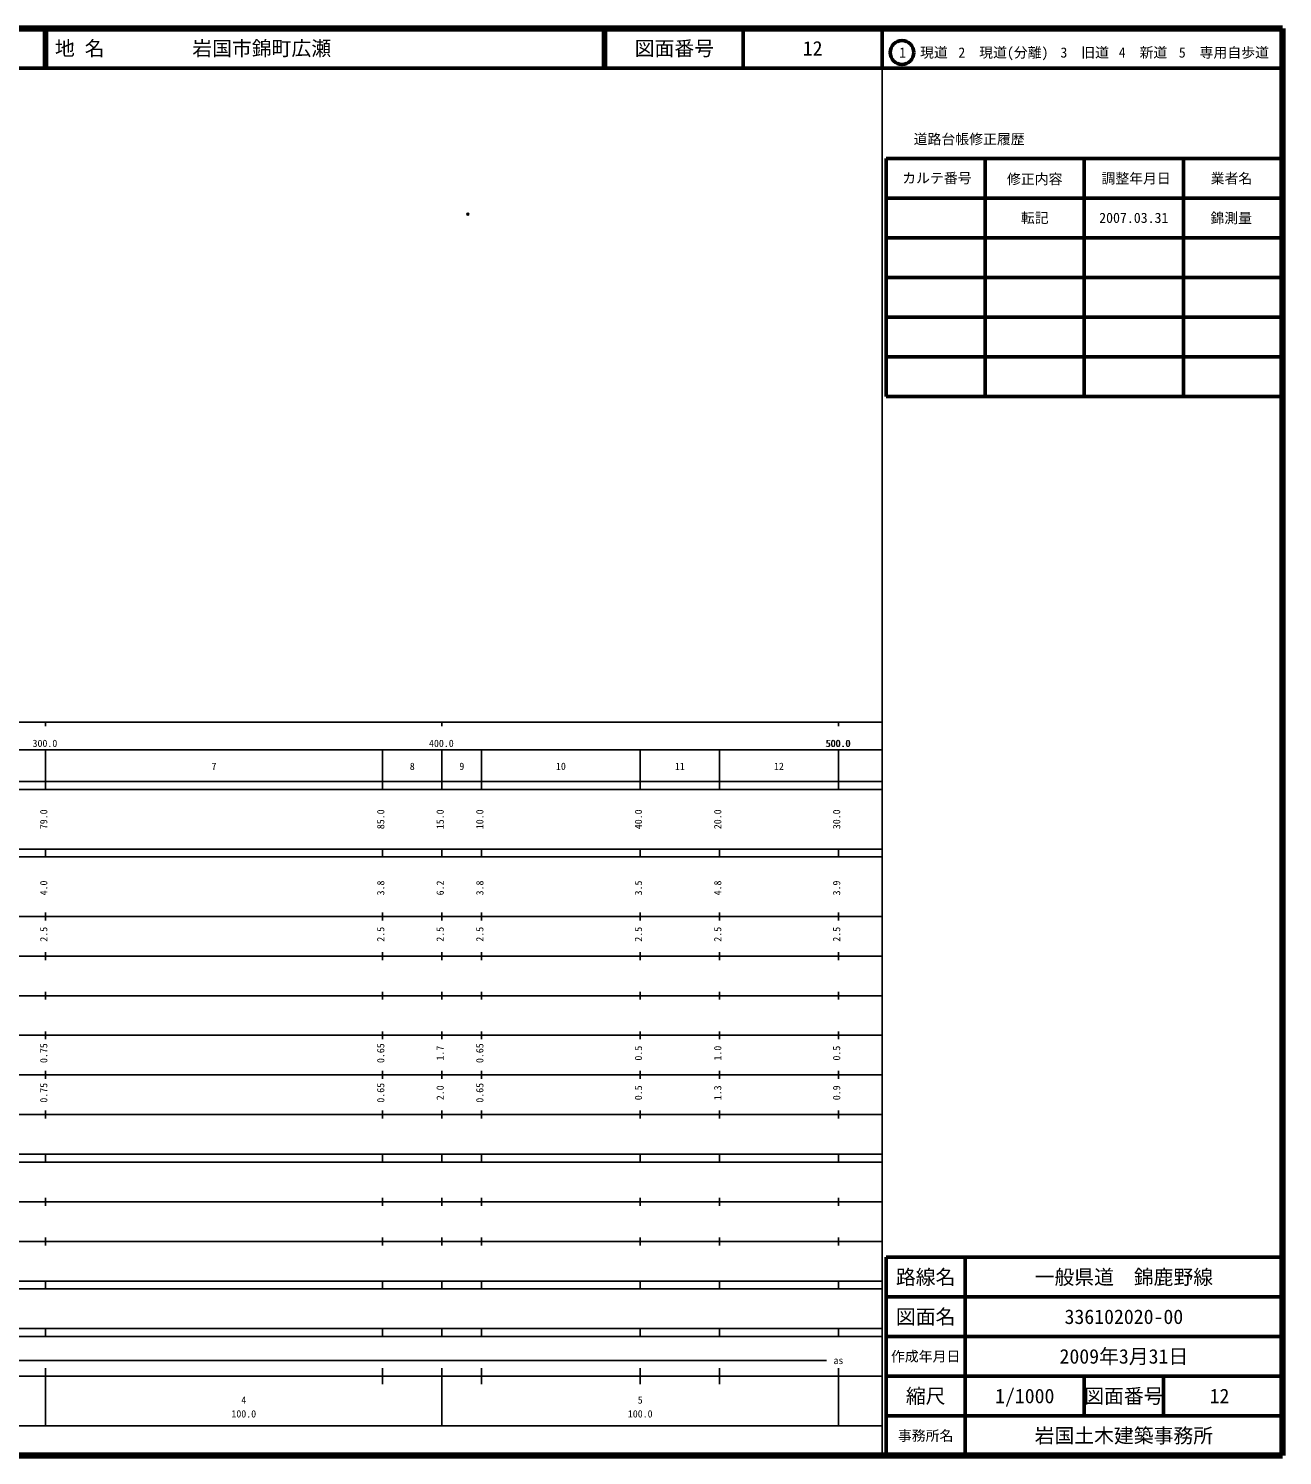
# Model space of a CAD drawing. Units: millimetres on the paper. Extents: x 40 to 680, y 20 to 380.
# Drawn here: x 363.7 to 680, y 20 to 380 of the extents above; entities that cross this region are included whole.
import ezdxf
from ezdxf.enums import TextEntityAlignment as Align

# ---------------------------------------------------------------- set-up
doc = ezdxf.new("R2010")
doc.units = ezdxf.units.MM
doc.header["$PDMODE"] = 32
doc.header["$PDSIZE"] = 0.5
doc.layers.add('M-OTRS', color=6, linetype='Continuous')
doc.layers.add('M-TTL-TXT', color=7, linetype='Continuous')
for name, color, linetype, lineweight in [('M-TTL', 2, 'Continuous', 140), ('M-TTL-BAND', 7, 'Continuous', 25), ('M-TTL-FRAM', 2, 'Continuous', 50), ('M-TTL-LINE', 7, 'Continuous', 50)]:
    doc.layers.add(name, color=color, linetype=linetype, lineweight=lineweight)
doc.styles.add('ＭＳ ゴシック', font='')
doc.styles.get('ＭＳ ゴシック').set_extended_font_data('MS Gothic')

msp = doc.modelspace()

# ---------------------------------------------------------------- linework, layer by layer
at = {"layer": 'M-OTRS'}
msp.add_point((474.526, 333.193), dxfattribs=at)
at = {"layer": 'M-TTL'}
for p, q in [((680, 380), (40, 380)), ((680, 20), (680, 380)), ((40, 20), (680, 20))]:
    msp.add_line(p, q, dxfattribs=at)
at = {"layer": 'M-TTL-BAND'}
for p, q in [((579, 20), (579, 370)), ((40, 205), (579, 205)), ((368, 205), (368, 204)), ((468, 205), (468, 204)), ((568, 205), (568, 204)), ((68, 198), (579, 198)), ((368, 188), (368, 198)), ((453, 188), (453, 198)), ((468, 188), (468, 198)), ((478, 188), (478, 198)), ((518, 188), (518, 198)), ((538, 188), (538, 198)), ((568, 188), (568, 198)), ((40, 190), (579, 190)), ((40, 188), (579, 188)), ((40, 173), (579, 173)), ((368, 171), (368, 173)), ((453, 171), (453, 173)), ((468, 171), (468, 173)), ((478, 171), (478, 173)), ((518, 171), (518, 173)), ((538, 171), (538, 173)), ((568, 171), (568, 173)), ((40, 171), (579, 171)), ((40, 156), (579, 156)), ((368, 155), (368, 157)), ((453, 155), (453, 157)), ((468, 155), (468, 157)), ((478, 155), (478, 157)), ((518, 155), (518, 157)), ((538, 155), (538, 157)), ((568, 155), (568, 157)), ((46, 146), (579, 146)), ((368, 145), (368, 147)), ((453, 145), (453, 147)), ((468, 145), (468, 147)), ((478, 145), (478, 147)), ((518, 145), (518, 147)), ((538, 145), (538, 147)), ((568, 145), (568, 147)), ((368, 135), (368, 137)), ((453, 135), (453, 137)), ((468, 135), (468, 137)), ((478, 135), (478, 137)), ((518, 135), (518, 137)), ((538, 135), (538, 137)), ((568, 135), (568, 137)), ((52, 136), (579, 136)), ((46, 126), (579, 126)), ((368, 125), (368, 127)), ((453, 125), (453, 127)), ((468, 125), (468, 127)), ((478, 125), (478, 127)), ((518, 125), (518, 127)), ((538, 125), (538, 127)), ((568, 125), (568, 127)), ((52, 116), (579, 116)), ((368, 115), (368, 117)), ((453, 115), (453, 117)), ((468, 115), (468, 117)), ((478, 115), (478, 117)), ((518, 115), (518, 117)), ((538, 115), (538, 117)), ((568, 115), (568, 117)), ((46, 106), (579, 106)), ((368, 105), (368, 107)), ((453, 105), (453, 107)), ((468, 105), (468, 107)), ((478, 105), (478, 107)), ((518, 105), (518, 107)), ((538, 105), (538, 107)), ((568, 105), (568, 107)), ((40, 96), (579, 96)), ((40, 94), (579, 94)), ((368, 94), (368, 96)), ((453, 94), (453, 96)), ((468, 94), (468, 96)), ((478, 94), (478, 96)), ((518, 94), (518, 96)), ((538, 94), (538, 96)), ((568, 94), (568, 96)), ((49, 84), (579, 84)), ((368, 83), (368, 85)), ((453, 83), (453, 85)), ((468, 83), (468, 85)), ((478, 83), (478, 85)), ((518, 83), (518, 85)), ((538, 83), (538, 85)), ((568, 83), (568, 85)), ((40, 74), (579, 74)), ((368, 73), (368, 75)), ((453, 73), (453, 75)), ((468, 73), (468, 75)), ((478, 73), (478, 75)), ((518, 73), (518, 75)), ((538, 73), (538, 75)), ((568, 73), (568, 75)), ((40, 64), (579, 64)), ((40, 62), (579, 62)), ((368, 62), (368, 64)), ((453, 62), (453, 64)), ((468, 62), (468, 64)), ((478, 62), (478, 64)), ((518, 62), (518, 64)), ((538, 62), (538, 64)), ((568, 62), (568, 64)), ((40, 52), (579, 52)), ((368, 50), (368, 52)), ((453, 50), (453, 52)), ((468, 50), (468, 52)), ((478, 50), (478, 52)), ((518, 50), (518, 52)), ((538, 50), (538, 52)), ((568, 50), (568, 52)), ((40, 50), (579, 50)), ((71, 44), (565, 44)), ((40, 40), (579, 40)), ((368, 27.5), (368, 42)), ((453, 38), (453, 42)), ((468, 27.5), (468, 42)), ((478, 38), (478, 42)), ((518, 38), (518, 42)), ((538, 38), (538, 42)), ((568, 27.5), (568, 42)), ((68, 27.5), (579, 27.5))]:
    msp.add_line(p, q, dxfattribs=at)
at = {"layer": 'M-TTL-FRAM'}
for p, q in [((580, 347.197), (580, 287.197)), ((580, 347.197), (680, 347.197)), ((580, 287.197), (680, 287.197)), ((680, 70), (580, 70)), ((580, 70), (580, 20))]:
    msp.add_line(p, q, dxfattribs=at)
at = {"layer": 'M-TTL-LINE'}
for p, q in [((367.75, 380), (367.75, 370)), ((368.25, 380), (368.25, 370)), ((508.747, 380), (508.747, 370)), ((509.247, 380), (509.247, 370)), ((543.997, 380), (543.997, 370)), ((579, 380), (579, 370)), ((40, 370), (680, 370)), ((605, 347.197), (605, 287.197)), ((630, 347.197), (630, 287.197)), ((655, 347.197), (655, 287.197)), ((580, 337.197), (680, 337.197)), ((580, 327.197), (680, 327.197)), ((580, 317.197), (680, 317.197)), ((580, 307.197), (680, 307.197)), ((580, 297.197), (680, 297.197)), ((600, 70), (600, 20)), ((680, 60), (580, 60)), ((680, 50), (580, 50)), ((680, 40), (580, 40)), ((630, 40), (630, 30)), ((650, 40), (650, 30)), ((680, 30), (580, 30))]:
    msp.add_line(p, q, dxfattribs=at)
msp.add_circle((584.031, 373.958), 3, dxfattribs=at)

# ---------------------------------------------------------------- texts
at = {"layer": 'M-TTL-BAND', "style": 'ＭＳ ゴシック'}
for s, p in [('300.0', (367.844, 198.195)), ('400.0', (467.844, 198.195)), ('500.0', (567.844, 198.195)), ('500.0', (568, 198.195)), ('7', (410.5, 192.405)), ('8', (460.5, 192.405)), ('9', (473, 192.405)), ('10', (498, 192.405)), ('11', (528, 192.405)), ('12', (553, 192.405)), ('as', (568, 42.5)), ('4', (418, 32.523)), ('5', (518, 32.523)), ('100.0', (418, 29.033)), ('100.0', (518, 29.033))]:
    msp.add_text(s, height=1.833, dxfattribs=at).set_placement(p, align=Align.BOTTOM_CENTER)
for s, p in [('79.0', (369, 180.5)), ('85.0', (454, 180.5)), ('15.0', (469, 180.5)), ('10.0', (479, 180.5)), ('40.0', (519, 180.5)), ('20.0', (539, 180.5)), ('30.0', (569, 180.5)), ('4.0', (369, 163.174)), ('3.8', (454, 163.174)), ('6.2', (469, 163.174)), ('3.8', (479, 163.174)), ('3.5', (519, 163.174)), ('4.8', (539, 163.174)), ('3.9', (569, 163.174)), ('2.5', (369, 151.5)), ('2.5', (454, 151.5)), ('2.5', (469, 151.5)), ('2.5', (479, 151.5)), ('2.5', (519, 151.5)), ('2.5', (539, 151.5)), ('2.5', (569, 151.5)), ('0.75', (369, 121.5)), ('0.65', (454, 121.5)), ('1.7', (469, 121.5)), ('0.65', (479, 121.5)), ('0.5', (519, 121.5)), ('1.0', (539, 121.5)), ('0.5', (569, 121.5)), ('0.75', (369, 111.5)), ('0.65', (454, 111.5)), ('2.0', (469, 111.5)), ('0.65', (479, 111.5)), ('0.5', (519, 111.5)), ('1.3', (539, 111.5)), ('0.9', (569, 111.5))]:
    msp.add_text(s, height=1.833, rotation=90, dxfattribs=at).set_placement(p, align=Align.BOTTOM_CENTER)
at = {"layer": 'M-TTL-TXT', "style": 'ＭＳ ゴシック'}
for s, p in [('地 名', (370.38, 375)), ('岩国市錦町広瀬', (405.024, 375))]:
    msp.add_text(s, height=3.666, dxfattribs=at).set_placement(p, align=Align.MIDDLE_LEFT)
for s, height, p in [('図面番号', 3.666, (526.622, 375)), ('12', 3.666, (561.497, 375)), ('1\u3000現道', 2.566, (589.448, 373.958)), ('2\u3000現道(分離)', 2.566, (609.619, 373.958)), ('3\u3000旧道', 2.566, (630.121, 373.958)), ('4\u3000新道', 2.566, (644.824, 373.958)), ('5\u3000専用自歩道', 2.566, (665.228, 373.958)), ('道路台帳修正履歴', 2.566, (600.968, 352.113)), ('カルテ番号', 2.566, (592.839, 342.277)), ('修正内容', 2.566, (617.509, 342.023)), ('調整年月日', 2.566, (643.089, 342.197)), ('業者名', 2.566, (667.134, 342.197)), ('転記', 2.566, (617.5, 332.245)), ('2007.03.31', 2.566, (642.5, 332.245)), ('錦測量', 2.566, (667.077, 332.189)), ('路線名', 3.666, (590, 65)), ('路線名', 3.666, (590, 65)), ('一般県道\u3000錦鹿野線', 3.666, (640, 65)), ('図面名', 3.666, (590, 55)), ('図面名', 3.666, (590, 55)), ('336102020-00', 3.666, (640, 55)), ('2009年3月31日', 3.666, (640, 45)), ('作成年月日', 2.566, (590, 45)), ('作成年月日', 2.566, (590, 45)), ('縮尺', 3.666, (590, 35)), ('縮尺', 3.666, (590, 35)), ('1/1000', 3.666, (615, 35)), ('図面番号', 3.666, (640, 35)), ('図面番号', 3.666, (640, 35)), ('12', 3.666, (664.125, 35)), ('事務所名', 2.566, (590, 25)), ('事務所名', 2.566, (590, 25)), ('岩国土木建築事務所', 3.666, (640, 25))]:
    msp.add_text(s, height=height, dxfattribs=at).set_placement(p, align=Align.MIDDLE_CENTER)

doc.saveas('drawing.dxf')
